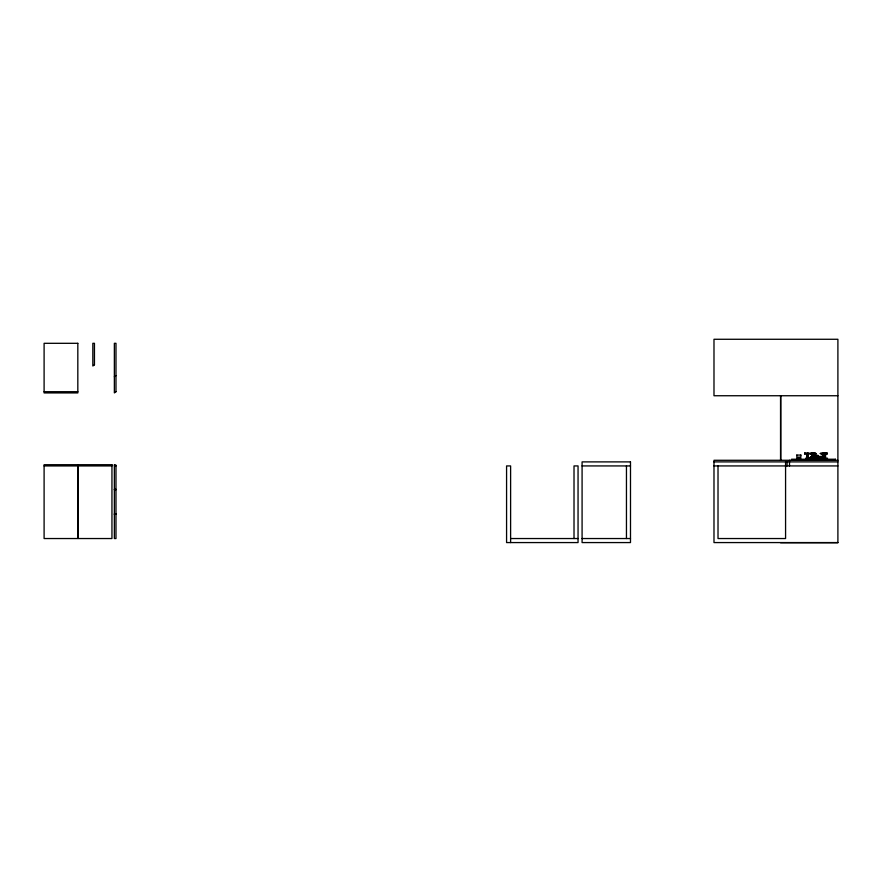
<?xml version="1.0" encoding="UTF-8"?>
<svg xmlns="http://www.w3.org/2000/svg" width="882" height="882" viewBox="0 0 882 882"><rect width="100%" height="100%" fill="white"/><g stroke="black" fill="none" stroke-linecap="round" stroke-linejoin="round"><path stroke-width="1.32" d="M114.362 376.779L115.983 375.578M817.735 456.667L817.085 456.744M824.571 454.021L820.282 453.502L827.36 452.973L827.36 454.021L824.913 454.021L824.913 458.199M820.282 453.502L823.347 452.973M821.274 454.021L824.571 452.973M44.1 391.707L77.825 391.707M837.9 395.742L713.99 395.742L713.99 339.272L837.9 339.272L837.9 542.728L780.548 542.728M807.945 452.973L804.682 452.973L804.682 454.021L806.92 454.021L806.92 458.199M812.278 452.973L814.67 454.021M812.278 456.104L812.278 454.021L816.115 454.021L814.417 452.973M796.755 455.068L800.933 455.068M815.299 455.377L818.121 455.377M815.387 455.586L818.011 455.586M810.889 456.424L813.744 456.424M815.122 456.424L822.322 456.424M810.36 456.942L813.48 456.942M816.611 456.942L822.851 456.942M809.83 457.67L814.858 457.67M816.611 457.67L823.38 457.67M796.755 458.199L800.933 458.199M805.63 458.199L827.537 458.199M837.9 460.283L713.99 460.283L713.99 542.573L837.9 542.573M713.99 461.892L837.9 461.892M114.362 465.123L115.983 465.123L115.983 538.538L114.362 538.538L114.362 464.715L115.983 465.928M44.1 465.928L77.825 465.928M78.222 465.928L111.948 465.928M582.087 465.928L630.487 465.928M713.99 465.928L837.9 465.928M114.362 489.323L115.983 489.323M114.362 489.731L115.983 489.731M114.362 513.93L115.983 513.93M114.362 514.327L115.983 514.327M510.612 538.538L578.052 538.538M582.087 538.538L630.487 538.538M807.802 452.973L811.054 453.502M814.67 453.502L810.867 452.973L810.9 454.021M816.115 453.502L813.777 452.973L813.777 454.021M826.743 452.973L826.743 454.021M825.662 452.973L825.519 458.199M824.78 452.973L824.78 454.021M824.152 454.021L824.152 458.199M824.02 454.021L824.02 458.199M823.347 458.199L823.347 454.021L823.259 457.152M822.553 454.021L822.553 457.152M815.42 454.021L815.541 458.199M815.045 452.973L814.979 454.021M814.417 454.021L814.417 458.199M814.152 454.021L814.152 458.199M813.314 454.021L813.314 456.104M812.928 454.021L812.928 456.104M812.035 452.973L812.035 454.021L807.802 454.021L807.802 458.199M811.771 454.021L811.771 456.104M807.945 454.021L807.945 458.199M806.754 454.021L806.754 458.199M804.858 452.973L804.858 454.021M800.856 455.068L800.856 457.152L796.832 457.152L796.832 455.068M789.5 460.283L789.5 465.928M787.075 461.892L787.075 465.928M785.575 461.892L785.575 538.538L718.014 538.538L718.014 465.928M780.779 395.632L780.779 460.25M780.548 395.632L780.548 460.25M626.452 465.928L626.452 538.538M574.017 538.538L574.017 465.928L578.052 465.928L578.052 542.573L506.577 542.573L506.577 465.928L510.612 465.928L510.612 542.573M94.451 364.795L92.831 366.008L92.831 343.307L94.451 343.307L94.451 364.795M115.983 391.707L114.362 392.92L114.362 343.307L115.983 343.307L115.983 391.707M77.825 343.307L44.1 343.307L44.1 392.92L77.825 392.92L77.825 343.307M835.353 459.235L791.54 459.235L791.54 460.117L835.353 460.117L835.353 459.235M630.487 461.892L582.087 461.892L582.087 542.573L630.487 542.573L630.487 461.892M77.825 464.715L44.1 464.715L44.1 538.538L77.825 538.538L77.825 464.715M111.948 464.715L78.222 464.715L78.222 538.538L111.948 538.538L111.948 464.715"/></g></svg>
